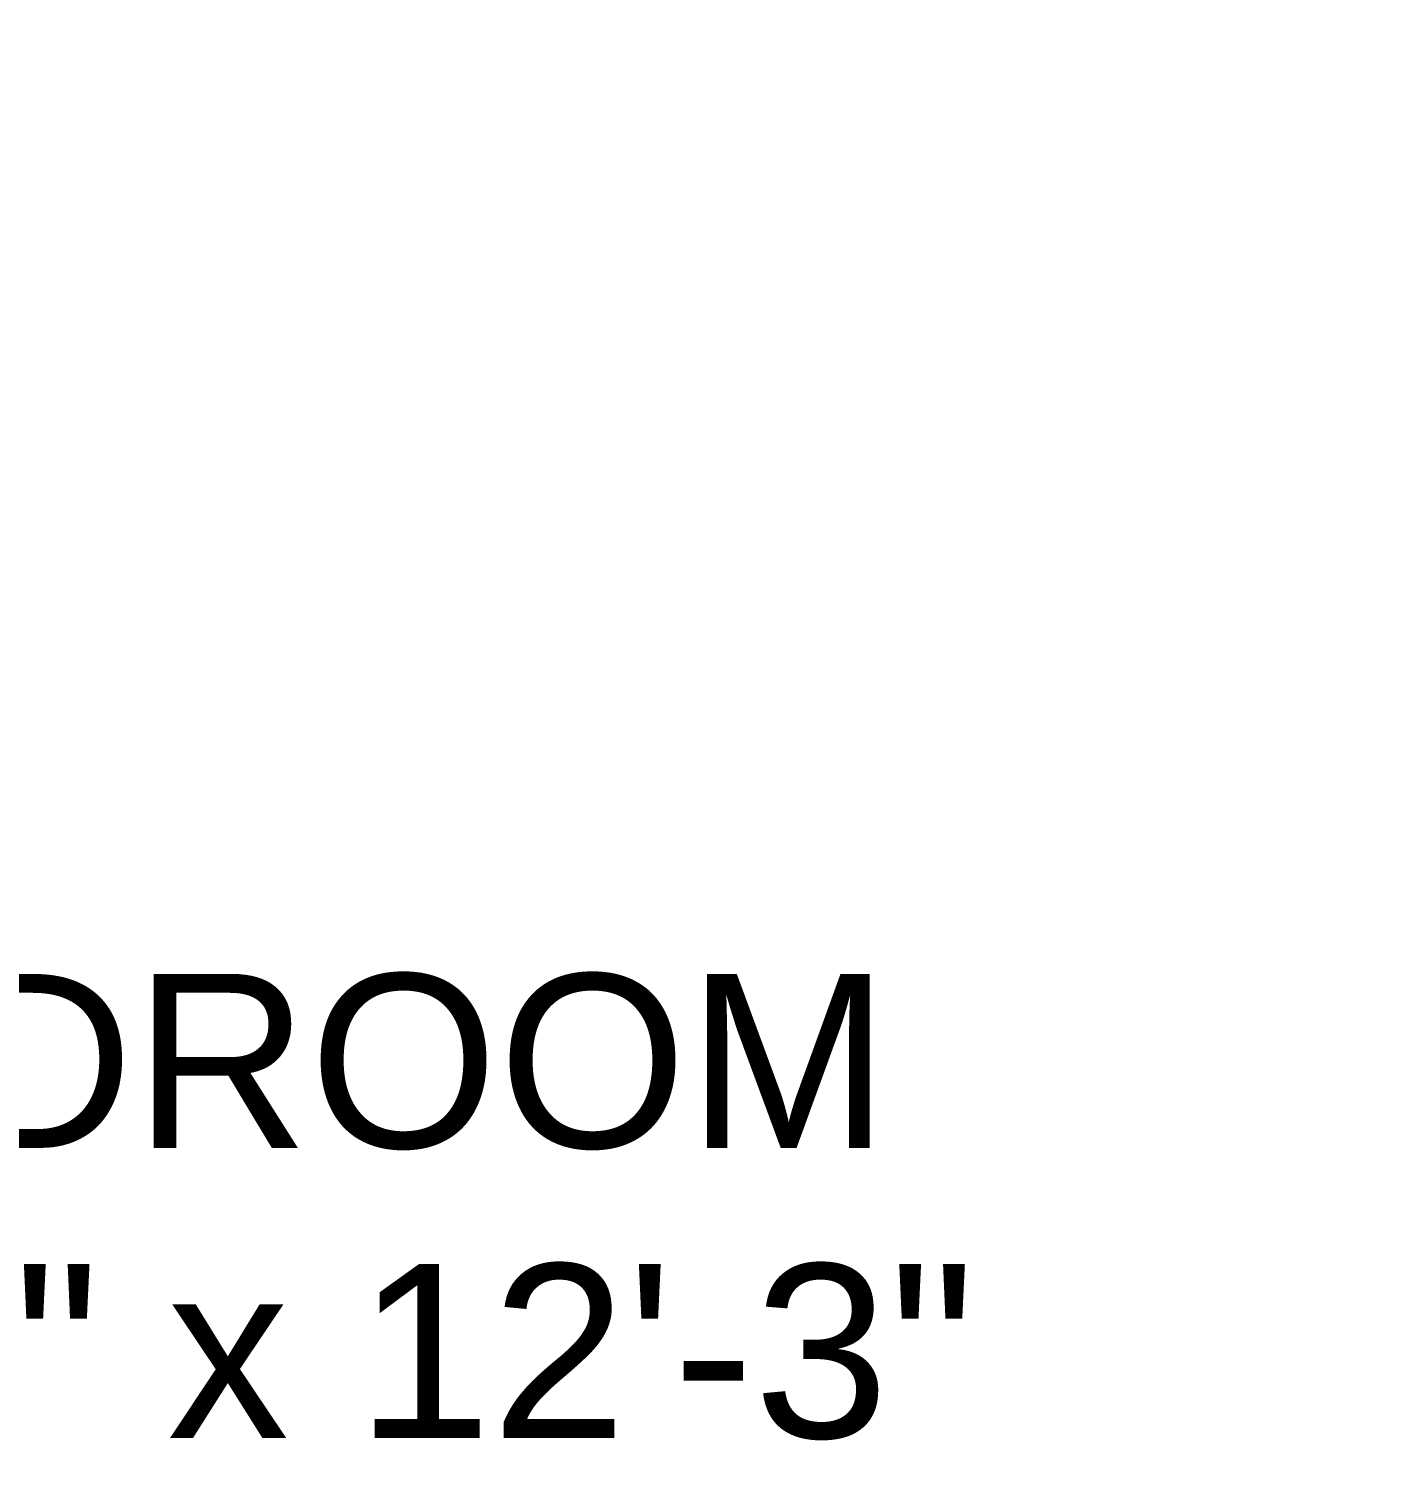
# Model space of a CAD drawing. Header units: inches. Extents: x 28835 to 36795, y -18828 to -9750.
# Drawn here: x 36372.2 to 36434.4, y -13665.9 to -13599.7 of the extents above; entities that cross this region are included whole.
import ezdxf

# ---------------------------------------------------------------- set-up
doc = ezdxf.new("R2010")
doc.units = ezdxf.units.IN
doc.header["$LTSCALE"] = 12
doc.header["$MEASUREMENT"] = 0
doc.layers.add('06. Text', color=114, linetype='Continuous')
doc.layers.add('dimention', color=5, linetype='Continuous', lineweight=9)
doc.styles.add('Bijay', font='', dxfattribs={"height": 8})
doc.styles.add('Times', font='GOTHIC.TTF')
doc.styles.get('Bijay').set_extended_font_data('Serifa BT')
doc.dimstyles.new('D75', dxfattribs={"dimtxt": 7, "dimasz": 7, "dimexe": 8, "dimexo": 24, "dimgap": 1, "dimtad": 1, "dimdec": 1, "dimzin": 3, "dimdsep": 46, "dimlunit": 4, "dimtxsty": 'Times', "dimblk": 'OBLIQUE', "dimcen": 0, "dimdle": 5, "dimaunit": 1, "dimadec": 3, "dimazin": 0, "dimtfac": 1, "dimtdec": 1, "dimtix": 1, "dimtofl": 0, "dimtmove": 1, "dimatfit": 0, "dimldrblk": 'OBLIQUE', "dimfxl": 1, "dimfxlon": 1, "dimtolj": 1, "dimtzin": 0, "dimarcsym": 0})

# ---------------------------------------------------------------- blocks, each defined once
blk = doc.blocks.new('_Oblique')
at = {"color": 0, "linetype": 'ByBlock', "lineweight": -2}
blk.add_line((-0.5, -0.5), (0.5, 0.5), dxfattribs=at)
blk = doc.blocks.new('*D1274')
at = {"layer": 'Defpoints', "color": 0, "ltscale": 12, "transparency": 16777216}
for p in [(36716.899, -13552.257), (36302.878, -13708.257), (36716.899, -13803.068)]:
    blk.add_point(p, dxfattribs=at)
at = {"layer": 'dimention', "color": 0, "lineweight": -2, "ltscale": 12, "transparency": 16777216}
for p, q in [((36302.878, -13802.068), (36302.878, -13811.068)), ((36716.899, -13802.068), (36716.899, -13811.068)), ((36297.878, -13803.068), (36721.899, -13803.068))]:
    blk.add_line(p, q, dxfattribs=at)
at = {"layer": 'dimention', "color": 0, "lineweight": -2, "ltscale": 12, "transparency": 16777216, "xscale": 7, "yscale": 7, "zscale": 7, "rotation": 180}
blk.add_blockref('_Oblique', (36302.878, -13803.068), dxfattribs=at)
at = {"layer": 'dimention', "color": 0, "lineweight": -2, "ltscale": 12, "transparency": 16777216, "xscale": 7, "yscale": 7, "zscale": 7}
blk.add_blockref('_Oblique', (36716.899, -13803.068), dxfattribs=at)
at = {"layer": 'dimention', "color": 0, "ltscale": 12, "transparency": 16777216, "insert": (36509.889, -13798.392), "char_height": 7, "attachment_point": 5, "style": 'Times'}
blk.add_mtext('\\A1;34\'-6"', dxfattribs=at)

msp = doc.modelspace()

# ---------------------------------------------------------------- texts
at = {"layer": '06. Text', "ltscale": 0.3, "insert": (36381.327, -13653.889), "char_height": 8, "width": 105.16443, "attachment_point": 5, "style": 'Bijay'}
msp.add_mtext('{\\fArial|b0|i0|c0|p34; BEDROOM\\P11\'-3" x 12\'-3"}', dxfattribs=at)

# ---------------------------------------------------------------- dimensions: what is measured, and where the dimension line sits
at = {"layer": 'dimention', "ltscale": 12}
dim = msp.add_linear_dim(base=(36716.899, -13803.068), p1=(36302.878, -13708.257), p2=(36716.899, -13552.257), dimstyle='D75', dxfattribs=at)
dim.commit()
dim.dimension.update_dxf_attribs({"geometry": '*D1274', "text_midpoint": (36509.889, -13798.392)})

doc.saveas('drawing.dxf')
